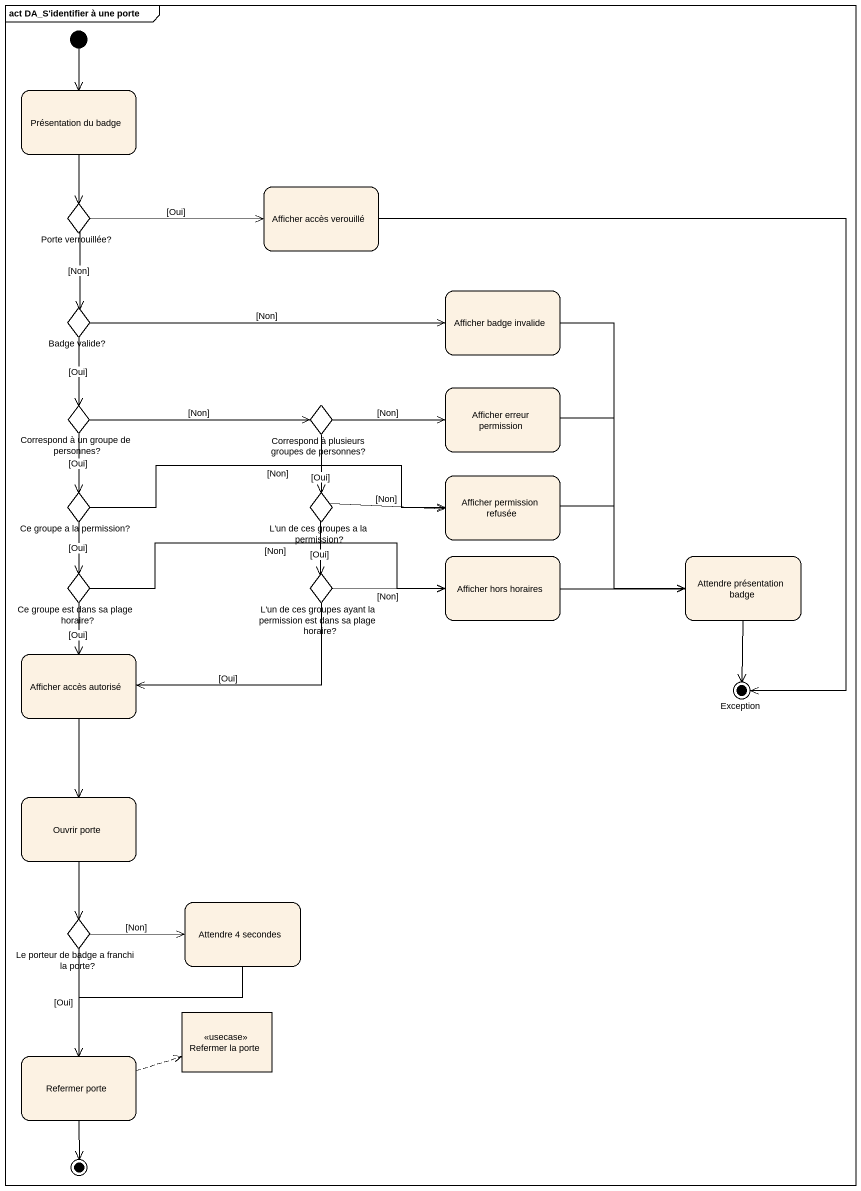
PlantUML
@startuml
mainframe act DA_S'identifier à une porte
hide empty description
state "Présentation du badge" as Présentation_du_badge
state "Porte verrouillée?" as Porte_verrouillée <<choice>>
state "Afficher accès verouillé" as Afficher_accès_verouillé
state "Afficher badge invalide" as Afficher_badge_invalide
state "Badge valide?" as Badge_valide <<choice>>
state "Correspond à un groupe de personnes?" as Correspond_à_un_groupe_de <<choice>>
state "Correspond à plusieurs groupes de personnes?" as Correspond_à_plusieurs <<choice>>
state "Afficher erreur permission" as Afficher_erreur_permission
state "Afficher permission refusée" as Afficher_permission_refusée
state "Ce groupe a la permission?" as Ce_groupe_a_la_permission <<choice>>
state "L'un de ces groupes a la permission?" as L_un_de_ces_groupes_a_la <<choice>>
state "Afficher hors horaires" as Afficher_hors_horaires
state "Attendre présentation badge" as Attendre_présentation_badge
state "Ce groupe est dans sa plage horaire?" as Ce_groupe_est_dans_sa_plage <<choice>>
state "L'un de ces groupes ayant la permission est dans sa plage horaire?" as L_un_de_ces_groupes_ayant <<choice>>
state "Afficher accès autorisé" as Afficher_accès_autorisé
state "Exception" as Exception_ <<end>>
state "Ouvrir porte" as Ouvrir_porte
state "Attendre 4 secondes" as Attendre_4_secondes
state "Le porteur de badge a franchi la porte?" as Le_porteur_de_badge_a <<choice>>
state "Refermer la porte" as Refermer_la_porte <<usecase>>
state "Refermer porte" as Refermer_porte
state final1 <<end>>
[*] --> Présentation_du_badge
Présentation_du_badge --> Porte_verrouillée
Porte_verrouillée -right-> Afficher_accès_verouillé : [Oui]
Porte_verrouillée --> Badge_valide : [Non]
Afficher_accès_verouillé --> Exception_
Afficher_badge_invalide --> Attendre_présentation_badge
Badge_valide -right-> Afficher_badge_invalide : [Non]
Badge_valide --> Correspond_à_un_groupe_de : [Oui]
Correspond_à_un_groupe_de -right-> Correspond_à_plusieurs : [Non]
Correspond_à_un_groupe_de --> Ce_groupe_a_la_permission : [Oui]
Correspond_à_plusieurs -right-> Afficher_erreur_permission : [Non]
Correspond_à_plusieurs --> L_un_de_ces_groupes_a_la : [Oui]
Afficher_erreur_permission --> Attendre_présentation_badge
Afficher_permission_refusée -right-> Attendre_présentation_badge
Ce_groupe_a_la_permission -right-> Afficher_permission_refusée : [Non]
Ce_groupe_a_la_permission --> Ce_groupe_est_dans_sa_plage : [Oui]
L_un_de_ces_groupes_a_la -right-> Afficher_permission_refusée : [Non]
L_un_de_ces_groupes_a_la --> L_un_de_ces_groupes_ayant : [Oui]
Afficher_hors_horaires -right-> Attendre_présentation_badge
Attendre_présentation_badge --> Exception_
Ce_groupe_est_dans_sa_plage -right-> Afficher_hors_horaires : [Non]
Ce_groupe_est_dans_sa_plage --> Afficher_accès_autorisé : [Oui]
L_un_de_ces_groupes_ayant -right-> Afficher_hors_horaires : [Non]
L_un_de_ces_groupes_ayant -left-> Afficher_accès_autorisé : [Oui]
Afficher_accès_autorisé --> Ouvrir_porte
Ouvrir_porte --> Le_porteur_de_badge_a
Attendre_4_secondes --> Refermer_porte
Le_porteur_de_badge_a -right-> Attendre_4_secondes : [Non]
Le_porteur_de_badge_a --> Refermer_porte : [Oui]
Refermer_porte -right[dashed]-> Refermer_la_porte
Refermer_porte --> final1
@enduml
